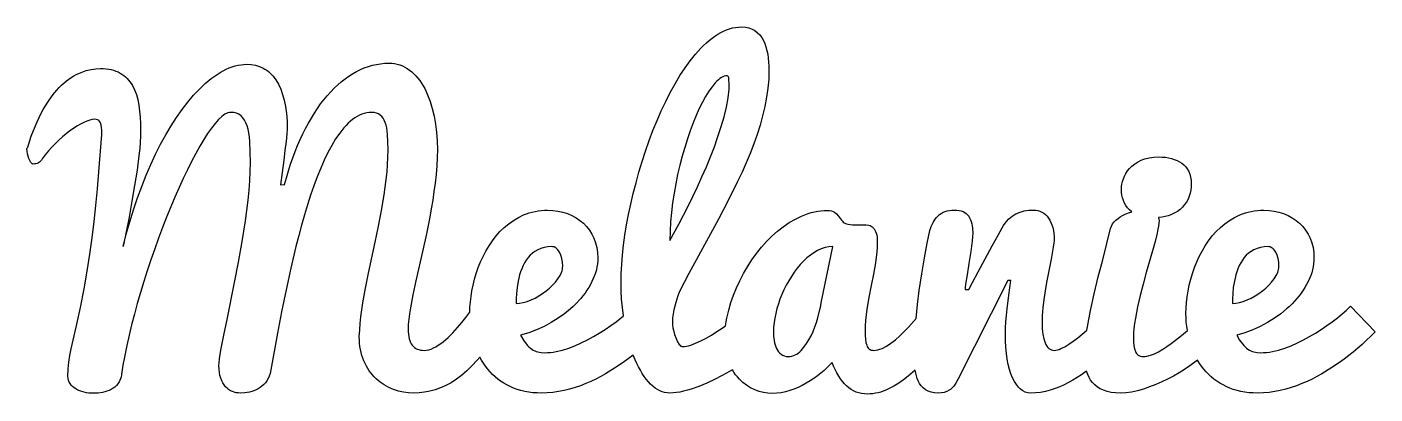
# Model space of a CAD drawing. Header units: millimetres. Extents: x -37.2 to 37.7, y -7 to 13.4.
import ezdxf

# ---------------------------------------------------------------- set-up
doc = ezdxf.new("R2010")
doc.units = ezdxf.units.MM
doc.layers.add('LAYER_1', color=18, linetype='CONTINUOUS')

msp = doc.modelspace()

# ---------------------------------------------------------------- linework, layer by layer
at = {"layer": 'LAYER_1'}
for points in [[(2.483, 13.44), (2.701, 13.427), (2.899, 13.389), (2.991, 13.36), (3.077, 13.324), (3.159, 13.282), (3.235, 13.234), (3.376, 13.122), (3.5, 12.994), (3.609, 12.849), (3.702, 12.688), (3.78, 12.513), (3.846, 12.327), (3.899, 12.129), (3.94, 11.92), (3.97, 11.705), (3.992, 11.487), (4.004, 11.268), (4.009, 11.046), (3.995, 10.546), (3.952, 10.041), (3.881, 9.532), (3.781, 9.018), (3.657, 8.501), (3.514, 7.982), (3.35, 7.462), (3.167, 6.941), (2.966, 6.419), (2.749, 5.897), (2.518, 5.373), (2.271, 4.849), (1.752, 3.805), (1.212, 2.768), (0.66, 1.743), (0.105, 0.734), (-0.434, -0.255), (-0.938, -1.221), (-0.993, -1.342), (-1.05, -1.496), (-1.161, -1.862), (-1.267, -2.28), (-1.314, -2.5), (-1.351, -2.714), (-1.351, -2.863), (-1.337, -3.134), (-1.319, -3.267), (-1.293, -3.398), (-1.228, -3.644), (-1.15, -3.864), (-1.063, -4.049), (-0.97, -4.192), (-0.923, -4.245), (-0.877, -4.283), (-0.833, -4.306), (-0.79, -4.314), (-0.686, -4.309), (-0.574, -4.293), (-0.455, -4.266), (-0.329, -4.229), (-0.062, -4.13), (0.222, -4.001), (0.517, -3.848), (0.82, -3.673), (1.122, -3.486), (1.413, -3.297), (1.602, -3.165), (1.633, -2.948), (1.672, -2.731), (1.774, -2.291), (1.895, -1.874), (2.038, -1.463), (2.203, -1.056), (2.388, -0.654), (2.593, -0.26), (2.816, 0.123), (3.056, 0.495), (3.315, 0.856), (3.589, 1.199), (3.875, 1.52), (4.174, 1.819), (4.485, 2.095), (4.808, 2.346), (5.138, 2.57), (5.478, 2.767), (5.825, 2.937), (6.002, 3.01), (6.179, 3.074), (6.358, 3.128), (6.537, 3.172), (6.716, 3.206), (6.897, 3.23), (7.079, 3.245), (7.261, 3.25), (7.376, 3.244), (7.478, 3.226), (7.567, 3.196), (7.642, 3.154), (7.768, 3.052), (7.87, 2.937), (8.045, 2.699), (8.09, 2.645), (8.14, 2.598), (8.196, 2.56), (8.257, 2.529), (8.385, 2.486), (8.516, 2.461), (8.65, 2.449), (8.786, 2.445), (9.025, 2.45), (9.263, 2.455), (9.417, 2.447), (9.56, 2.423), (9.626, 2.403), (9.689, 2.373), (9.748, 2.334), (9.803, 2.286), (9.853, 2.227), (9.897, 2.159), (9.935, 2.079), (9.967, 1.989), (9.993, 1.885), (10.011, 1.764), (10.022, 1.626), (10.026, 1.47), (10.019, 1.209), (9.999, 0.934), (9.966, 0.645), (9.92, 0.342), (9.809, -0.286), (9.687, -0.929), (9.565, -1.581), (9.454, -2.232), (9.407, -2.554), (9.374, -2.867), (9.354, -3.171), (9.348, -3.466), (9.353, -3.702), (9.37, -3.91), (9.398, -4.091), (9.438, -4.245), (9.464, -4.311), (9.496, -4.368), (9.534, -4.416), (9.579, -4.456), (9.631, -4.486), (9.689, -4.508), (9.753, -4.521), (9.824, -4.526), (9.937, -4.519), (10.052, -4.498), (10.17, -4.463), (10.291, -4.414), (10.535, -4.286), (10.783, -4.123), (11.032, -3.931), (11.281, -3.715), (11.523, -3.484), (11.752, -3.244), (12.177, -2.748), (12.259, -1.982), (12.356, -1.205), (12.491, -0.274), (12.642, 0.623), (12.798, 1.438), (12.949, 2.127), (12.982, 2.246), (13.021, 2.361), (13.067, 2.47), (13.12, 2.574), (13.18, 2.674), (13.246, 2.768), (13.32, 2.858), (13.4, 2.942), (13.487, 3.019), (13.581, 3.086), (13.683, 3.143), (13.793, 3.189), (13.91, 3.225), (14.034, 3.25), (14.166, 3.266), (14.305, 3.271), (14.443, 3.265), (14.57, 3.249), (14.685, 3.222), (14.79, 3.183), (14.884, 3.134), (14.967, 3.074), (15.039, 3.003), (15.1, 2.921), (15.152, 2.83), (15.197, 2.732), (15.235, 2.626), (15.267, 2.513), (15.291, 2.393), (15.308, 2.266), (15.322, 1.989), (15.314, 1.802), (15.291, 1.56), (15.211, 0.967), (15.11, 0.299), (15.01, -0.336), (14.93, -0.845), (14.907, -1.026), (14.899, -1.136), (15.11, -1.136), (15.312, -0.76), (15.63, -0.161), (16.016, 0.554), (16.403, 1.274), (16.731, 1.883), (16.954, 2.275), (17.04, 2.413), (17.129, 2.539), (17.221, 2.653), (17.316, 2.757), (17.415, 2.849), (17.516, 2.931), (17.62, 3), (17.727, 3.059), (17.95, 3.152), (18.185, 3.218), (18.432, 3.258), (18.691, 3.271), (18.82, 3.264), (18.942, 3.243), (19.058, 3.208), (19.166, 3.16), (19.268, 3.097), (19.363, 3.021), (19.452, 2.93), (19.533, 2.826), (19.606, 2.709), (19.67, 2.582), (19.724, 2.445), (19.767, 2.296), (19.802, 2.137), (19.826, 1.968), (19.841, 1.788), (19.846, 1.597), (19.834, 1.441), (19.798, 1.205), (19.676, 0.548), (19.512, -0.288), (19.426, -0.749), (19.348, -1.221), (19.28, -1.695), (19.226, -2.163), (19.19, -2.611), (19.178, -3.021), (19.188, -3.335), (19.219, -3.62), (19.271, -3.876), (19.342, -4.102), (19.386, -4.201), (19.436, -4.287), (19.492, -4.36), (19.553, -4.42), (19.62, -4.466), (19.693, -4.499), (19.772, -4.519), (19.856, -4.526), (19.939, -4.52), (20.027, -4.502), (20.121, -4.472), (20.222, -4.43), (20.436, -4.32), (20.667, -4.181), (20.908, -4.016), (21.154, -3.827), (21.646, -3.413), (21.666, -3.395), (21.694, -3.217), (21.865, -2.317), (22.07, -1.385), (22.299, -0.438), (22.542, 0.506), (22.776, 1.412), (22.981, 2.243), (23.028, 2.376), (23.092, 2.499), (23.176, 2.612), (23.278, 2.715), (23.393, 2.808), (23.515, 2.892), (23.644, 2.967), (23.781, 3.033), (23.971, 3.107), (24.167, 3.164), (24.03, 3.279), (23.926, 3.394), (23.835, 3.517), (23.759, 3.65), (23.696, 3.792), (23.648, 3.942), (23.613, 4.102), (23.592, 4.271), (23.585, 4.45), (23.592, 4.575), (23.611, 4.709), (23.645, 4.851), (23.691, 5), (23.752, 5.152), (23.83, 5.298), (23.924, 5.44), (24.035, 5.578), (24.164, 5.708), (24.313, 5.827), (24.482, 5.935), (24.671, 6.033), (24.773, 6.077), (24.882, 6.114), (25.117, 6.172), (25.377, 6.207), (25.661, 6.219), (25.844, 6.213), (26.021, 6.198), (26.194, 6.171), (26.36, 6.134), (26.519, 6.086), (26.668, 6.027), (26.805, 5.956), (26.932, 5.874), (27.048, 5.78), (27.151, 5.672), (27.241, 5.55), (27.319, 5.414), (27.382, 5.264), (27.426, 5.101), (27.453, 4.925), (27.462, 4.736), (27.455, 4.557), (27.433, 4.381), (27.397, 4.207), (27.346, 4.037), (27.279, 3.872), (27.195, 3.716), (27.093, 3.57), (26.975, 3.433), (26.839, 3.307), (26.687, 3.193), (26.519, 3.092), (26.334, 3.004), (26.18, 2.947), (26.014, 2.902), (25.837, 2.869), (25.649, 2.849), (25.666, 2.762), (25.672, 2.667), (25.665, 2.538), (25.645, 2.382), (25.612, 2.201), (25.566, 1.994), (25.447, 1.526), (25.301, 0.999), (24.962, -0.198), (24.787, -0.839), (24.623, -1.48), (24.477, -2.113), (24.358, -2.73), (24.312, -3.027), (24.279, -3.309), (24.259, -3.575), (24.252, -3.827), (24.259, -4.053), (24.279, -4.254), (24.312, -4.431), (24.358, -4.584), (24.388, -4.65), (24.425, -4.707), (24.469, -4.755), (24.52, -4.795), (24.578, -4.825), (24.642, -4.847), (24.714, -4.86), (24.793, -4.865), (24.889, -4.861), (24.989, -4.848), (25.195, -4.798), (25.412, -4.716), (25.64, -4.6), (25.874, -4.461), (26.109, -4.307), (26.345, -4.14), (26.583, -3.959), (26.915, -3.691), (27.242, -3.415), (27.208, -3.186), (27.184, -2.954), (27.17, -2.719), (27.166, -2.481), (27.173, -2.18), (27.195, -1.871), (27.231, -1.553), (27.282, -1.226), (27.348, -0.897), (27.429, -0.57), (27.525, -0.248), (27.637, 0.072), (27.764, 0.386), (27.906, 0.693), (28.063, 0.992), (28.235, 1.285), (28.423, 1.565), (28.626, 1.828), (28.844, 2.073), (29.078, 2.302), (29.326, 2.51), (29.589, 2.696), (29.866, 2.86), (30.158, 3.001), (30.31, 3.062), (30.466, 3.114), (30.626, 3.159), (30.79, 3.195), (30.958, 3.224), (31.13, 3.244), (31.307, 3.256), (31.488, 3.26), (31.779, 3.248), (32.06, 3.213), (32.33, 3.153), (32.589, 3.07), (32.835, 2.965), (33.065, 2.841), (33.277, 2.697), (33.474, 2.535), (33.652, 2.354), (33.809, 2.155), (33.946, 1.938), (34.062, 1.703), (34.154, 1.452), (34.221, 1.187), (34.26, 0.907), (34.274, 0.612), (34.269, 0.448), (34.253, 0.284), (34.228, 0.119), (34.193, -0.045), (34.147, -0.209), (34.092, -0.373), (34.026, -0.537), (33.95, -0.702), (33.866, -0.865), (33.773, -1.025), (33.673, -1.184), (33.565, -1.34), (33.449, -1.494), (33.326, -1.645), (33.055, -1.941), (32.909, -2.085), (32.756, -2.224), (32.429, -2.492), (32.075, -2.743), (31.694, -2.979), (31.291, -3.194), (30.872, -3.384), (30.436, -3.549), (29.983, -3.689), (30.141, -3.951), (30.296, -4.166), (30.373, -4.256), (30.451, -4.335), (30.529, -4.404), (30.608, -4.462), (30.689, -4.511), (30.771, -4.552), (30.856, -4.585), (30.942, -4.61), (31.123, -4.642), (31.318, -4.653), (31.478, -4.649), (31.64, -4.637), (31.804, -4.617), (31.971, -4.589), (32.31, -4.51), (32.658, -4.399), (33.008, -4.264), (33.353, -4.113), (33.694, -3.946), (34.03, -3.763), (34.359, -3.568), (34.679, -3.364), (34.989, -3.152), (35.291, -2.931), (35.576, -2.709), (35.839, -2.493), (36.079, -2.283), (36.297, -2.079), (37.663, -3.498), (37.429, -3.736), (37.19, -3.966), (36.948, -4.19), (36.702, -4.407), (36.453, -4.616), (36.2, -4.819), (35.943, -5.015), (35.682, -5.204), (35.21, -5.519), (34.703, -5.829), (34.437, -5.978), (34.165, -6.119), (33.886, -6.251), (33.601, -6.374), (33.31, -6.487), (33.013, -6.589), (32.711, -6.678), (32.404, -6.756), (32.093, -6.818), (31.78, -6.863), (31.465, -6.89), (31.149, -6.899), (30.904, -6.893), (30.666, -6.876), (30.437, -6.848), (30.215, -6.809), (30.001, -6.758), (29.795, -6.696), (29.597, -6.623), (29.406, -6.538), (29.223, -6.445), (29.048, -6.343), (28.881, -6.233), (28.721, -6.116), (28.57, -5.991), (28.426, -5.858), (28.29, -5.718), (28.161, -5.569), (27.977, -5.324), (27.814, -5.062), (27.372, -5.389), (27.083, -5.584), (26.783, -5.77), (26.471, -5.949), (26.149, -6.12), (25.819, -6.28), (25.485, -6.426), (25.149, -6.558), (24.809, -6.676), (24.471, -6.773), (24.142, -6.843), (23.822, -6.885), (23.511, -6.899), (23.246, -6.889), (23.004, -6.86), (22.783, -6.812), (22.584, -6.745), (22.405, -6.661), (22.244, -6.561), (22.1, -6.446), (21.975, -6.316), (21.871, -6.177), (21.782, -6.024), (21.709, -5.857), (21.651, -5.676), (21.588, -5.723), (21.361, -5.883), (21.129, -6.034), (20.892, -6.177), (20.651, -6.311), (20.404, -6.434), (20.153, -6.546), (19.896, -6.646), (19.634, -6.734), (19.366, -6.806), (19.091, -6.858), (18.809, -6.888), (18.521, -6.899), (18.379, -6.885), (18.242, -6.846), (18.111, -6.78), (17.985, -6.688), (17.866, -6.57), (17.752, -6.425), (17.644, -6.254), (17.542, -6.056), (17.448, -5.834), (17.368, -5.587), (17.3, -5.315), (17.244, -5.02), (17.2, -4.7), (17.169, -4.355), (17.151, -3.987), (17.144, -3.594), (17.15, -3.269), (17.166, -2.933), (17.192, -2.584), (17.229, -2.222), (17.324, -1.458), (17.441, -0.638), (17.271, -0.638), (14.496, -6.146), (14.387, -6.346), (14.271, -6.512), (14.148, -6.643), (14.085, -6.696), (14.019, -6.74), (13.882, -6.809), (13.733, -6.859), (13.574, -6.889), (13.405, -6.899), (13.198, -6.887), (13.013, -6.852), (12.849, -6.794), (12.775, -6.757), (12.706, -6.713), (12.581, -6.613), (12.471, -6.496), (12.377, -6.364), (12.298, -6.215), (12.242, -6.08), (12.195, -5.936), (12.157, -5.785), (12.13, -5.626), (11.742, -5.966), (11.483, -6.165), (11.215, -6.348), (10.937, -6.515), (10.651, -6.666), (10.505, -6.733), (10.359, -6.791), (10.214, -6.84), (10.068, -6.88), (9.922, -6.911), (9.777, -6.934), (9.631, -6.947), (9.485, -6.952), (9.314, -6.945), (9.15, -6.923), (8.994, -6.888), (8.845, -6.839), (8.703, -6.776), (8.568, -6.698), (8.44, -6.607), (8.32, -6.501), (8.206, -6.382), (8.095, -6.251), (7.988, -6.106), (7.886, -5.949), (7.787, -5.779), (7.693, -5.597), (7.602, -5.401), (7.515, -5.193), (7.381, -5.342), (7.232, -5.492), (7.068, -5.644), (6.89, -5.797), (6.7, -5.947), (6.502, -6.09), (6.295, -6.225), (6.08, -6.353), (5.858, -6.472), (5.631, -6.579), (5.399, -6.676), (5.163, -6.761), (4.925, -6.83), (4.687, -6.88), (4.448, -6.91), (4.21, -6.92), (3.957, -6.907), (3.708, -6.868), (3.462, -6.804), (3.22, -6.713), (2.986, -6.599), (2.765, -6.462), (2.559, -6.302), (2.367, -6.12), (2.26, -6.002), (2.16, -5.876), (2.067, -5.742), (1.982, -5.6), (1.816, -5.702), (1.407, -5.923), (0.984, -6.141), (0.554, -6.346), (0.121, -6.528), (-0.308, -6.68), (-0.519, -6.743), (-0.726, -6.798), (-0.93, -6.842), (-1.126, -6.873), (-1.316, -6.892), (-1.5, -6.899), (-1.642, -6.891), (-1.781, -6.867), (-1.918, -6.828), (-2.052, -6.773), (-2.184, -6.702), (-2.313, -6.616), (-2.44, -6.513), (-2.564, -6.395), (-2.686, -6.264), (-2.803, -6.122), (-2.916, -5.97), (-3.025, -5.806), (-3.13, -5.632), (-3.232, -5.447), (-3.329, -5.251), (-3.422, -5.045), (-3.525, -4.784), (-3.802, -4.998), (-4.084, -5.204), (-4.557, -5.519), (-5.064, -5.829), (-5.33, -5.978), (-5.602, -6.119), (-5.881, -6.251), (-6.166, -6.374), (-6.457, -6.487), (-6.754, -6.589), (-7.056, -6.678), (-7.363, -6.756), (-7.674, -6.818), (-7.987, -6.863), (-8.302, -6.89), (-8.618, -6.899), (-8.863, -6.893), (-9.101, -6.876), (-9.33, -6.848), (-9.552, -6.809), (-9.766, -6.758), (-9.972, -6.696), (-10.17, -6.623), (-10.361, -6.538), (-10.544, -6.445), (-10.719, -6.343), (-10.886, -6.233), (-11.046, -6.116), (-11.197, -5.991), (-11.341, -5.858), (-11.477, -5.718), (-11.606, -5.569), (-11.729, -5.41), (-11.844, -5.244), (-11.951, -5.073), (-12.05, -4.894), (-12.199, -5.077), (-12.481, -5.385), (-12.766, -5.663), (-13.053, -5.912), (-13.343, -6.131), (-13.635, -6.32), (-13.93, -6.481), (-14.226, -6.614), (-14.524, -6.719), (-14.823, -6.797), (-15.121, -6.854), (-15.419, -6.887), (-15.716, -6.899), (-16, -6.886), (-16.281, -6.848), (-16.559, -6.785), (-16.833, -6.697), (-17.099, -6.584), (-17.349, -6.447), (-17.583, -6.285), (-17.803, -6.099), (-17.906, -5.997), (-18.004, -5.888), (-18.097, -5.774), (-18.184, -5.654), (-18.266, -5.528), (-18.343, -5.396), (-18.481, -5.114), (-18.54, -4.964), (-18.592, -4.809), (-18.636, -4.648), (-18.671, -4.482), (-18.699, -4.31), (-18.719, -4.133), (-18.731, -3.951), (-18.735, -3.763), (-18.73, -3.583), (-18.714, -3.392), (-18.687, -3.032), (-18.648, -2.66), (-18.597, -2.277), (-18.534, -1.883), (-18.387, -1.071), (-18.221, -0.235), (-17.856, 1.491), (-17.673, 2.369), (-17.506, 3.244), (-17.36, 4.113), (-17.241, 4.971), (-17.195, 5.393), (-17.162, 5.807), (-17.142, 6.211), (-17.135, 6.608), (-17.143, 7.062), (-17.167, 7.471), (-17.187, 7.657), (-17.215, 7.829), (-17.251, 7.986), (-17.294, 8.128), (-17.347, 8.255), (-17.411, 8.368), (-17.485, 8.465), (-17.57, 8.546), (-17.667, 8.611), (-17.779, 8.658), (-17.905, 8.685), (-18.046, 8.695), (-18.186, 8.688), (-18.323, 8.67), (-18.458, 8.639), (-18.592, 8.597), (-18.723, 8.542), (-18.853, 8.474), (-18.98, 8.395), (-19.106, 8.303), (-19.229, 8.2), (-19.351, 8.088), (-19.472, 7.967), (-19.59, 7.837), (-19.823, 7.548), (-20.048, 7.222), (-20.267, 6.862), (-20.479, 6.47), (-20.683, 6.046), (-20.88, 5.591), (-21.071, 5.11), (-21.256, 4.61), (-21.436, 4.09), (-21.611, 3.552), (-21.78, 2.997), (-21.943, 2.429), (-22.101, 1.847), (-22.252, 1.253), (-22.538, 0.047), (-22.803, -1.168), (-23.049, -2.378), (-23.279, -3.572), (-23.693, -5.818), (-23.741, -5.961), (-23.8, -6.092), (-23.87, -6.212), (-23.952, -6.321), (-24.043, -6.42), (-24.14, -6.508), (-24.244, -6.586), (-24.355, -6.655), (-24.47, -6.714), (-24.589, -6.765), (-24.711, -6.807), (-24.837, -6.84), (-25.091, -6.884), (-25.345, -6.899), (-25.456, -6.893), (-25.566, -6.877), (-25.676, -6.851), (-25.785, -6.814), (-25.89, -6.765), (-25.989, -6.704), (-26.081, -6.63), (-26.166, -6.544), (-26.244, -6.445), (-26.314, -6.333), (-26.377, -6.209), (-26.431, -6.072), (-26.475, -5.921), (-26.506, -5.755), (-26.525, -5.572), (-26.532, -5.373), (-26.524, -5.211), (-26.5, -4.998), (-26.46, -4.737), (-26.404, -4.425), (-26.26, -3.686), (-26.081, -2.815), (-25.658, -0.76), (-25.438, 0.368), (-25.234, 1.518), (-25.14, 2.096), (-25.055, 2.671), (-24.979, 3.243), (-24.911, 3.811), (-24.855, 4.367), (-24.815, 4.9), (-24.792, 5.41), (-24.784, 5.898), (-24.792, 6.52), (-24.815, 7.074), (-24.837, 7.323), (-24.868, 7.553), (-24.911, 7.763), (-24.964, 7.953), (-25.028, 8.123), (-25.105, 8.271), (-25.195, 8.398), (-25.297, 8.504), (-25.415, 8.587), (-25.55, 8.647), (-25.704, 8.683), (-25.875, 8.695), (-25.95, 8.688), (-26.028, 8.669), (-26.109, 8.638), (-26.193, 8.594), (-26.279, 8.537), (-26.367, 8.468), (-26.553, 8.292), (-26.747, 8.072), (-26.949, 7.813), (-27.158, 7.515), (-27.374, 7.18), (-27.595, 6.809), (-27.82, 6.408), (-28.048, 5.975), (-28.279, 5.511), (-28.512, 5.022), (-28.744, 4.514), (-28.976, 3.987), (-29.206, 3.44), (-29.435, 2.878), (-29.659, 2.303), (-29.88, 1.715), (-30.096, 1.115), (-30.306, 0.509), (-30.508, -0.098), (-30.701, -0.704), (-30.885, -1.311), (-31.06, -1.914), (-31.224, -2.51), (-31.378, -3.1), (-31.521, -3.684), (-31.65, -4.255), (-31.762, -4.808), (-31.857, -5.343), (-31.934, -5.86), (-31.963, -6.012), (-32.006, -6.149), (-32.063, -6.272), (-32.135, -6.38), (-32.219, -6.475), (-32.31, -6.56), (-32.409, -6.634), (-32.517, -6.697), (-32.63, -6.751), (-32.747, -6.797), (-32.868, -6.833), (-32.993, -6.862), (-33.242, -6.897), (-33.481, -6.909), (-33.752, -6.895), (-33.885, -6.876), (-34.016, -6.851), (-34.142, -6.818), (-34.261, -6.777), (-34.372, -6.728), (-34.476, -6.671), (-34.572, -6.607), (-34.657, -6.536), (-34.731, -6.458), (-34.794, -6.374), (-34.845, -6.284), (-34.882, -6.188), (-34.903, -6.085), (-34.911, -5.977), (-34.9, -5.56), (-34.868, -5.177), (-34.815, -4.81), (-34.741, -4.441), (-34.463, -3.245), (-34.222, -2.137), (-34.016, -1.1), (-33.841, -0.119), (-33.693, 0.82), (-33.565, 1.73), (-33.456, 2.627), (-33.359, 3.53), (-33.273, 4.451), (-33.195, 5.4), (-33.036, 7.466), (-33.036, 7.709), (-33.044, 7.854), (-33.068, 7.99), (-33.111, 8.113), (-33.142, 8.168), (-33.179, 8.218), (-33.223, 8.26), (-33.278, 8.289), (-33.343, 8.307), (-33.417, 8.313), (-33.551, 8.302), (-33.699, 8.27), (-33.861, 8.215), (-34.037, 8.138), (-34.222, 8.043), (-34.412, 7.933), (-34.606, 7.808), (-34.805, 7.667), (-35.006, 7.512), (-35.207, 7.345), (-35.409, 7.166), (-35.61, 6.973), (-35.807, 6.771), (-35.997, 6.561), (-36.178, 6.345), (-36.351, 6.12), (-36.388, 6.047), (-36.434, 5.984), (-36.488, 5.933), (-36.553, 5.893), (-36.624, 5.863), (-36.698, 5.841), (-36.777, 5.828), (-36.86, 5.824), (-36.887, 5.829), (-36.914, 5.846), (-36.971, 5.914), (-37.027, 6.013), (-37.077, 6.131), (-37.121, 6.262), (-37.157, 6.401), (-37.18, 6.538), (-37.188, 6.661), (-37.178, 6.719), (-37.146, 6.767), (-36.949, 7.366), (-36.739, 7.915), (-36.63, 8.17), (-36.517, 8.412), (-36.401, 8.642), (-36.283, 8.859), (-36.038, 9.259), (-35.787, 9.616), (-35.659, 9.779), (-35.53, 9.931), (-35.399, 10.073), (-35.266, 10.204), (-34.997, 10.438), (-34.861, 10.541), (-34.725, 10.634), (-34.589, 10.719), (-34.451, 10.795), (-34.313, 10.862), (-34.175, 10.919), (-33.899, 11.012), (-33.63, 11.078), (-33.367, 11.118), (-33.11, 11.131), (-32.949, 11.127), (-32.795, 11.115), (-32.649, 11.096), (-32.509, 11.069), (-32.376, 11.034), (-32.25, 10.991), (-32.131, 10.94), (-32.019, 10.882), (-31.913, 10.817), (-31.813, 10.745), (-31.718, 10.667), (-31.63, 10.583), (-31.546, 10.492), (-31.469, 10.395), (-31.397, 10.292), (-31.33, 10.183), (-31.213, 9.946), (-31.114, 9.686), (-31.035, 9.403), (-30.975, 9.097), (-30.931, 8.771), (-30.9, 8.427), (-30.881, 8.066), (-30.875, 7.688), (-30.881, 7.379), (-30.899, 7.045), (-30.928, 6.685), (-30.97, 6.301), (-31.077, 5.486), (-31.208, 4.632), (-31.358, 3.757), (-31.521, 2.879), (-31.849, 1.237), (-31.672, 1.934), (-31.48, 2.618), (-31.272, 3.288), (-31.05, 3.944), (-30.814, 4.582), (-30.568, 5.199), (-30.311, 5.795), (-30.043, 6.369), (-29.766, 6.92), (-29.48, 7.445), (-29.186, 7.942), (-28.883, 8.414), (-28.574, 8.856), (-28.26, 9.265), (-27.941, 9.642), (-27.617, 9.987), (-27.291, 10.297), (-26.962, 10.57), (-26.797, 10.692), (-26.631, 10.805), (-26.465, 10.909), (-26.298, 11.004), (-26.132, 11.088), (-25.965, 11.162), (-25.799, 11.223), (-25.634, 11.274), (-25.468, 11.313), (-25.303, 11.342), (-25.139, 11.358), (-24.974, 11.364), (-24.735, 11.351), (-24.506, 11.311), (-24.285, 11.245), (-24.074, 11.152), (-23.972, 11.096), (-23.875, 11.032), (-23.78, 10.961), (-23.69, 10.882), (-23.603, 10.796), (-23.52, 10.703), (-23.364, 10.495), (-23.224, 10.258), (-23.101, 9.992), (-22.994, 9.697), (-22.903, 9.373), (-22.832, 9.018), (-22.78, 8.631), (-22.749, 8.213), (-22.739, 7.762), (-22.755, 7.498), (-22.797, 7.084), (-22.861, 6.581), (-22.93, 6.046), (-23.11, 4.669), (-22.887, 4.68), (-22.781, 5.067), (-22.669, 5.444), (-22.551, 5.811), (-22.427, 6.168), (-22.297, 6.515), (-22.16, 6.853), (-22.018, 7.18), (-21.87, 7.498), (-21.717, 7.804), (-21.559, 8.099), (-21.397, 8.382), (-21.23, 8.654), (-21.058, 8.913), (-20.881, 9.161), (-20.7, 9.397), (-20.515, 9.622), (-20.325, 9.834), (-20.131, 10.033), (-19.934, 10.22), (-19.733, 10.394), (-19.529, 10.555), (-19.321, 10.703), (-19.109, 10.839), (-18.894, 10.962), (-18.676, 11.071), (-18.456, 11.165), (-18.233, 11.246), (-18.009, 11.311), (-17.783, 11.362), (-17.555, 11.399), (-17.325, 11.42), (-17.093, 11.428), (-16.934, 11.422), (-16.779, 11.404), (-16.628, 11.374), (-16.483, 11.332), (-16.341, 11.279), (-16.204, 11.213), (-16.072, 11.136), (-15.944, 11.046), (-15.82, 10.947), (-15.702, 10.839), (-15.589, 10.722), (-15.481, 10.597), (-15.379, 10.464), (-15.281, 10.322), (-15.189, 10.172), (-15.101, 10.013), (-14.942, 9.674), (-14.802, 9.306), (-14.682, 8.911), (-14.582, 8.488), (-14.504, 8.045), (-14.447, 7.589), (-14.414, 7.121), (-14.402, 6.64), (-14.41, 6.181), (-14.433, 5.717), (-14.471, 5.246), (-14.524, 4.77), (-14.589, 4.292), (-14.66, 3.816), (-14.74, 3.344), (-14.826, 2.874), (-15.013, 1.945), (-15.213, 1.036), (-15.599, -0.67), (-15.765, -1.444), (-15.901, -2.158), (-15.955, -2.488), (-15.993, -2.795), (-16.015, -3.079), (-16.023, -3.339), (-16.019, -3.49), (-16.009, -3.63), (-15.991, -3.76), (-15.966, -3.878), (-15.934, -3.986), (-15.895, -4.083), (-15.849, -4.169), (-15.795, -4.245), (-15.735, -4.311), (-15.668, -4.368), (-15.595, -4.416), (-15.516, -4.456), (-15.43, -4.486), (-15.337, -4.508), (-15.239, -4.521), (-15.133, -4.526), (-15.01, -4.517), (-14.883, -4.493), (-14.753, -4.451), (-14.619, -4.393), (-14.484, -4.322), (-14.349, -4.24), (-14.214, -4.147), (-14.079, -4.044), (-13.81, -3.811), (-13.544, -3.546), (-13.285, -3.261), (-13.036, -2.969), (-12.816, -2.694), (-12.598, -2.403), (-12.59, -2.12), (-12.568, -1.83), (-12.533, -1.532), (-12.485, -1.226), (-12.419, -0.897), (-12.338, -0.57), (-12.242, -0.248), (-12.13, 0.072), (-12.003, 0.386), (-11.861, 0.693), (-11.704, 0.992), (-11.532, 1.285), (-11.344, 1.565), (-11.141, 1.828), (-10.923, 2.073), (-10.689, 2.302), (-10.441, 2.51), (-10.178, 2.696), (-9.901, 2.86), (-9.609, 3.001), (-9.457, 3.062), (-9.301, 3.114), (-9.141, 3.159), (-8.977, 3.195), (-8.809, 3.224), (-8.637, 3.244), (-8.46, 3.256), (-8.279, 3.26), (-7.988, 3.248), (-7.707, 3.213), (-7.437, 3.153), (-7.178, 3.07), (-6.932, 2.965), (-6.702, 2.841), (-6.489, 2.697), (-6.293, 2.535), (-6.115, 2.354), (-5.958, 2.155), (-5.821, 1.938), (-5.705, 1.703), (-5.613, 1.452), (-5.546, 1.187), (-5.507, 0.907), (-5.493, 0.612), (-5.498, 0.448), (-5.514, 0.284), (-5.539, 0.119), (-5.574, -0.045), (-5.62, -0.209), (-5.675, -0.373), (-5.741, -0.537), (-5.816, -0.702), (-5.901, -0.865), (-5.994, -1.025), (-6.094, -1.184), (-6.202, -1.34), (-6.318, -1.494), (-6.441, -1.645), (-6.712, -1.941), (-6.858, -2.085), (-7.011, -2.224), (-7.338, -2.492), (-7.692, -2.743), (-8.073, -2.979), (-8.476, -3.194), (-8.895, -3.384), (-9.331, -3.549), (-9.784, -3.689), (-9.626, -3.951), (-9.471, -4.166), (-9.394, -4.256), (-9.316, -4.335), (-9.238, -4.404), (-9.159, -4.462), (-9.078, -4.511), (-8.996, -4.552), (-8.911, -4.585), (-8.825, -4.61), (-8.644, -4.642), (-8.449, -4.653), (-8.289, -4.649), (-8.127, -4.637), (-7.963, -4.617), (-7.796, -4.589), (-7.457, -4.51), (-7.109, -4.399), (-6.759, -4.264), (-6.414, -4.113), (-6.073, -3.946), (-5.737, -3.763), (-5.408, -3.568), (-5.088, -3.364), (-4.778, -3.152), (-4.476, -2.931), (-4.07, -2.607), (-4.128, -2.151), (-4.168, -1.687), (-4.193, -1.215), (-4.201, -0.733), (-4.192, -0.252), (-4.167, 0.25), (-4.124, 0.773), (-4.063, 1.316), (-3.986, 1.874), (-3.894, 2.441), (-3.785, 3.016), (-3.661, 3.599), (-3.522, 4.188), (-3.371, 4.778), (-3.207, 5.369), (-3.03, 5.962), (-2.842, 6.549), (-2.641, 7.124), (-2.429, 7.688), (-2.204, 8.239), (-1.969, 8.776), (-1.724, 9.294), (-1.468, 9.795), (-1.203, 10.278), (-0.93, 10.737), (-0.65, 11.165), (-0.363, 11.563), (-0.07, 11.931), (0.079, 12.102), (0.23, 12.264), (0.383, 12.417), (0.537, 12.56), (0.693, 12.693), (0.85, 12.818), (1.009, 12.932), (1.17, 13.038), (1.332, 13.132), (1.494, 13.214), (1.657, 13.283), (1.821, 13.34), (1.986, 13.384), (2.151, 13.415), (2.317, 13.434)], [(-1.489, 1.576), (-0.998, 2.476), (-0.477, 3.483), (-0.214, 4.016), (0.043, 4.558), (0.292, 5.107), (0.534, 5.665), (0.765, 6.226), (0.979, 6.787), (1.178, 7.346), (1.36, 7.905), (1.519, 8.455), (1.646, 8.985), (1.742, 9.495), (1.805, 9.987), (1.801, 10.272), (1.789, 10.511), (1.777, 10.606), (1.756, 10.674), (1.727, 10.715), (1.689, 10.729), (1.611, 10.722), (1.532, 10.704), (1.452, 10.673), (1.37, 10.629), (1.286, 10.573), (1.201, 10.505), (1.115, 10.424), (1.027, 10.331), (0.849, 10.115), (0.672, 9.864), (0.494, 9.577), (0.317, 9.256), (0.142, 8.903), (-0.03, 8.522), (-0.197, 8.114), (-0.361, 7.678), (-0.518, 7.22), (-0.667, 6.748), (-0.807, 6.261), (-0.938, 5.76), (-1.059, 5.248), (-1.166, 4.729), (-1.26, 4.202), (-1.341, 3.668), (-1.406, 3.134), (-1.452, 2.607), (-1.48, 2.088)], [(-10.027, -1.92), (-9.832, -1.908), (-9.629, -1.871), (-9.417, -1.81), (-9.196, -1.724), (-8.975, -1.619), (-8.761, -1.5), (-8.556, -1.367), (-8.359, -1.221), (-8.173, -1.064), (-8.003, -0.9), (-7.847, -0.73), (-7.707, -0.553), (-7.591, -0.375), (-7.509, -0.198), (-7.48, -0.111), (-7.459, -0.025), (-7.447, 0.061), (-7.443, 0.146), (-7.453, 0.374), (-7.486, 0.58), (-7.541, 0.766), (-7.617, 0.93), (-7.71, 1.064), (-7.76, 1.117), (-7.812, 1.16), (-7.867, 1.194), (-7.924, 1.218), (-7.984, 1.232), (-8.046, 1.237), (-8.266, 1.226), (-8.469, 1.195), (-8.655, 1.142), (-8.825, 1.067), (-8.98, 0.976), (-9.122, 0.873), (-9.25, 0.757), (-9.365, 0.628), (-9.468, 0.488), (-9.561, 0.339), (-9.643, 0.181), (-9.715, 0.013), (-9.777, -0.159), (-9.831, -0.332), (-9.878, -0.506), (-9.916, -0.68), (-9.973, -1.025), (-10.006, -1.358), (-10.022, -1.663)], [(4.263, -3.466), (4.272, -3.727), (4.3, -3.98), (4.322, -4.101), (4.352, -4.216), (4.388, -4.324), (4.432, -4.425), (4.484, -4.518), (4.544, -4.603), (4.611, -4.677), (4.687, -4.743), (4.771, -4.796), (4.867, -4.834), (4.973, -4.857), (5.089, -4.865), (5.186, -4.859), (5.281, -4.844), (5.373, -4.817), (5.463, -4.78), (5.55, -4.732), (5.635, -4.674), (5.718, -4.605), (5.799, -4.526), (5.953, -4.348), (6.096, -4.152), (6.228, -3.94), (6.35, -3.71), (6.461, -3.47), (6.56, -3.225), (6.649, -2.977), (6.726, -2.725), (6.844, -2.259), (6.884, -2.058), (6.911, -1.877), (7.557, 1.237), (7.342, 1.223), (7.128, 1.183), (6.918, 1.115), (6.71, 1.02), (6.506, 0.902), (6.309, 0.764), (6.117, 0.608), (5.931, 0.432), (5.752, 0.24), (5.581, 0.035), (5.416, -0.184), (5.259, -0.416), (5.11, -0.657), (4.973, -0.904), (4.846, -1.157), (4.729, -1.417), (4.624, -1.679), (4.532, -1.942), (4.452, -2.206), (4.385, -2.471), (4.332, -2.731), (4.293, -2.984), (4.271, -3.229)], [(29.74, -1.92), (29.935, -1.908), (30.138, -1.871), (30.35, -1.81), (30.571, -1.724), (30.792, -1.619), (31.006, -1.5), (31.211, -1.367), (31.408, -1.221), (31.594, -1.064), (31.764, -0.9), (31.92, -0.73), (32.06, -0.553), (32.175, -0.375), (32.258, -0.198), (32.287, -0.111), (32.308, -0.025), (32.32, 0.061), (32.324, 0.146), (32.313, 0.374), (32.281, 0.58), (32.226, 0.766), (32.15, 0.93), (32.057, 1.064), (32.007, 1.117), (31.955, 1.16), (31.9, 1.194), (31.843, 1.218), (31.783, 1.232), (31.721, 1.237), (31.501, 1.226), (31.298, 1.195), (31.112, 1.142), (30.942, 1.067), (30.787, 0.976), (30.645, 0.873), (30.517, 0.757), (30.402, 0.628), (30.298, 0.488), (30.206, 0.339), (30.124, 0.181), (30.052, 0.013), (29.99, -0.159), (29.936, -0.332), (29.889, -0.506), (29.851, -0.68), (29.794, -1.025), (29.761, -1.358), (29.745, -1.663)]]:
    msp.add_lwpolyline(points, close=True, dxfattribs=at)

doc.saveas('drawing.dxf')
